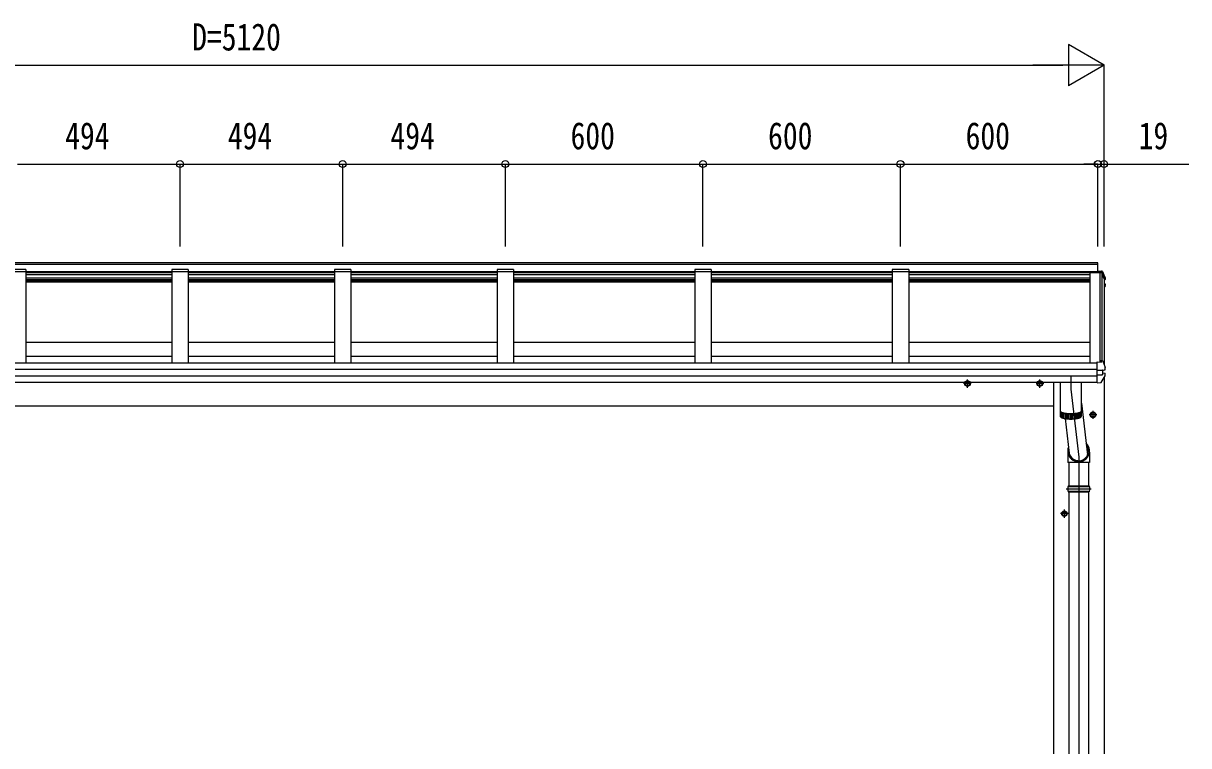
# Model space of a CAD drawing. Units: millimetres, scale not verified. Extents: x -10512 to 10512, y -7425 to 7425.
# Drawn here: x -6878 to -3338, y -2044 to 149 of the extents above; entities that cross this region are included whole.
import ezdxf
from ezdxf.enums import TextEntityAlignment as Align

# ---------------------------------------------------------------- set-up
doc = ezdxf.new("R2010")
doc.units = ezdxf.units.MM
doc.header["$LTSCALE"] = 40
for name, color, linetype in [('0-4_YKK_12', 2, 'Continuous'), ('0-5_YKK_13', 4, 'Continuous'), ('0-6_YKK_A1', 4, 'Continuous'), ('0-7_YKK_D', 6, 'Continuous')]:
    doc.layers.add(name, color=color, linetype=linetype)
doc.styles.add('ＭＳ ゴシック', font='')
doc.styles.get('ＭＳ ゴシック').set_extended_font_data('MS Gothic')

msp = doc.modelspace()

# ---------------------------------------------------------------- linework, layer by layer
at = {"layer": '0-4_YKK_12'}
for p, q in [((-3594.95, -863.3), (-3594.95, -872.69)), ((-3696.45, -923.67), (-3696.45, -961.81)), ((-3696.45, -961.81), (-3672.45, -1168.77)), ((-3672.45, -1168.77), (-3672.45, -3297.4))]:
    msp.add_line(p, q, dxfattribs=at)
at = {"layer": '0-5_YKK_13'}
for p, q in [((-3613.95, -602.71), (-3602.79, -603.32)), ((-3613.95, -605.4), (-3613.95, -608.63)), ((-3613.95, -605.4), (-3613.95, -605.4)), ((-3613.95, -607.64), (-3603.12, -608.25)), ((-3603.12, -608.63), (-3613.95, -608.63)), ((-3603.12, -608.25), (-3602.75, -605.77)), ((-3603.12, -608.25), (-3603.12, -608.68)), ((-3602.97, -608.46), (-3602.75, -606.98)), ((-3601.77, -608.53), (-3602.97, -608.46)), ((-3594.95, -628.27), (-3594.38, -628.16)), ((-3594.95, -628.62), (-3594.38, -628.51)), ((-3593.53, -629.86), (-3594.95, -630.14)), ((-3592.48, -624.57), (-3592.48, -628.59)), ((-3594.95, -641.92), (-3593.81, -642.07)), ((-3594.95, -645.94), (-3593.13, -646.29)), ((-3594.1, -647.63), (-3594.95, -647.46)), ((-3592.12, -643.19), (-3592.11, -643.25)), ((-3592.07, -643.52), (-3592.07, -647.56)), ((-3616.95, -879.39), (-3616.95, -879.07)), ((-3616.95, -880.07), (-3616.95, -879.39)), ((-3616.95, -902.28), (-3616.95, -880.07)), ((-3616.95, -903.54), (-3616.95, -902.28)), ((-3616.95, -904.38), (-3616.95, -903.54)), ((-3616.95, -904.38), (-3602.16, -904.48)), ((-3616.95, -918.24), (-3616.95, -904.38)), ((-3616.95, -918.24), (-3602.16, -918.03)), ((-3616.95, -920.15), (-3616.95, -918.24)), ((-3616.95, -921.67), (-3616.95, -920.15)), ((-3600.5, -904.38), (-3594.12, -903.59)), ((-3599.95, -904.32), (-3599.95, -918.11)), ((-3599.95, -912.1), (-3592.72, -913.5)), ((-3593.25, -903.45), (-3593.18, -903.44)), ((-3593.25, -903.45), (-3593.25, -903.45)), ((-3592.38, -902.46), (-3592.38, -895.95)), ((-3591.91, -921.01), (-3591.91, -914.48)), ((-3998.94, -944.81), (-4021.94, -944.81)), ((-4010.44, -957.32), (-4010.44, -932.3)), ((-3778.94, -944.81), (-3801.94, -944.81)), ((-3790.44, -957.32), (-3790.44, -932.3)), ((-3728.45, -941.09), (-3728.45, -1027.86)), ((-3664.45, -1027.86), (-3664.45, -941.09)), ((-3616.95, -942.14), (-3616.95, -921.67)), ((-3616.95, -942.54), (-3605.36, -941.92)), ((-3616.95, -942.54), (-3616.95, -942.14)), ((-3604.57, -941.45), (-3604.58, -941.47)), ((-3664.45, -1004.09), (-3645.83, -1161.36)), ((-3728.45, -1028.82), (-3728.45, -1044.28)), ((-3727.86, -1045.83), (-3727.86, -1030.37)), ((-3726.63, -1031.56), (-3726.63, -1047.02)), ((-3724.82, -1048.11), (-3724.82, -1032.65)), ((-3722.45, -1033.65), (-3722.45, -1049.1)), ((-3719.58, -1050), (-3719.58, -1034.54)), ((-3716.27, -1050.78), (-3716.27, -1035.32)), ((-3713.86, -1051.22), (-3701.46, -1155.97)), ((-3712.56, -1035.98), (-3712.56, -1051.43)), ((-3708.55, -1036.49), (-3708.55, -1051.94)), ((-3704.31, -1036.85), (-3704.31, -1052.3)), ((-3699.91, -1037.05), (-3699.91, -1052.51)), ((-3695.45, -1037.1), (-3695.45, -1052.55)), ((-3691.01, -1036.98), (-3691.01, -1052.43)), ((-3686.68, -1036.7), (-3686.68, -1052.16)), ((-3682.54, -1036.28), (-3682.54, -1051.73)), ((-3678.67, -1035.7), (-3678.67, -1051.16)), ((-3675.15, -1035), (-3675.15, -1050.45)), ((-3672.05, -1034.18), (-3672.05, -1049.63)), ((-3669.43, -1033.26), (-3669.43, -1048.71)), ((-3667.33, -1032.25), (-3667.33, -1047.71)), ((-3665.8, -1031.2), (-3665.8, -1046.66)), ((-3664.45, -1044.28), (-3664.45, -1028.82)), ((-3617.44, -1039.81), (-3640.44, -1039.81)), ((-3628.94, -1052.32), (-3628.94, -1027.3)), ((-3705.84, -1152.62), (-3705.84, -1184.21)), ((-3639.84, -1153.03), (-3639.84, -1184.21)), ((-3639.84, -1184.21), (-3705.84, -1184.21)), ((-3702.45, -1184.21), (-3702.45, -1255.21)), ((-3642.45, -1184.21), (-3642.45, -1255.21)), ((-3710.45, -1264.21), (-3634.45, -1264.21)), ((-3705.05, -1257.21), (-3639.85, -1257.21)), ((-3705.05, -1271.21), (-3639.85, -1271.21)), ((-3704.45, -1255.21), (-3640.45, -1255.21)), ((-3704.45, -1255.21), (-3704.45, -1257.21)), ((-3704.45, -1271.21), (-3704.45, -1273.21)), ((-3704.45, -1273.21), (-3640.45, -1273.21)), ((-3702.45, -1273.21), (-3702.45, -2270.23)), ((-3642.45, -1273.21), (-3642.45, -2270.23)), ((-3640.45, -1255.21), (-3640.45, -1257.21)), ((-3640.45, -1271.21), (-3640.45, -1273.21)), ((-3704.44, -1339.81), (-3727.44, -1339.81)), ((-3715.94, -1352.32), (-3715.94, -1327.3))]:
    msp.add_line(p, q, dxfattribs=at)
for points in [[(-3613.95, -605.15), (-3602.75, -605.77), (-3602.75, -606.98), (-3601.63, -607.04)], [(-3603.05, -608.68), (-3602.97, -608.12), (-3602.97, -608.46)], [(-3600.14, -604.53), (-3595.9, -615.14), (-3592.55, -624.08), (-3592.49, -624.35), (-3592.48, -624.42)], [(-3600.14, -608.1), (-3599.15, -610.59), (-3598.16, -613.08), (-3597.2, -615.58), (-3596.24, -618.09), (-3595.3, -620.6), (-3594.37, -623.11), (-3593.45, -625.63), (-3592.55, -628.16)], [(-3592.48, -624.42), (-3592.48, -624.52), (-3592.48, -624.58)], [(-3592.25, -648.21), (-3593.71, -650.75), (-3594.95, -652.87)], [(-3592.11, -643.2), (-3592.08, -643.38), (-3592.08, -643.51)], [(-3616.95, -879.07), (-3602.95, -879.75), (-3602.95, -874.1), (-3601.19, -874.19)], [(-3600.31, -874.81), (-3599.28, -877.4), (-3598.26, -879.98), (-3597.25, -882.58), (-3596.26, -885.17), (-3595.28, -887.78), (-3594.32, -890.39), (-3593.37, -893), (-3592.43, -895.62)], [(-3600.5, -904.38), (-3600.75, -904.41), (-3600.9, -904.43)], [(-3595.73, -903.68), (-3594.49, -903.63), (-3593.25, -903.45)], [(-3592.43, -895.62), (-3592.39, -895.83), (-3592.38, -895.95)], [(-4010.44, -952.32), (-4016.94, -948.56), (-4016.94, -941.06), (-4010.44, -937.3)], [(-4010.44, -952.32), (-4003.94, -948.56), (-4003.94, -941.06), (-4010.44, -937.3)], [(-3790.44, -952.32), (-3796.94, -948.56), (-3796.94, -941.06), (-3790.44, -937.3)], [(-3790.44, -952.32), (-3783.94, -948.56), (-3783.94, -941.06), (-3790.44, -937.3)], [(-3728.45, -1027.86), (-3728.45, -1028), (-3728.34, -1028.56), (-3728.08, -1029.11), (-3727.68, -1029.66), (-3727.14, -1030.2), (-3726.46, -1030.73), (-3725.64, -1031.25), (-3724.69, -1031.75), (-3723.61, -1032.24), (-3722.4, -1032.7), (-3721.08, -1033.14), (-3719.64, -1033.56), (-3718.1, -1033.96), (-3716.46, -1034.32), (-3714.73, -1034.65), (-3712.92, -1034.96), (-3711.03, -1035.23), (-3709.07, -1035.47), (-3707.06, -1035.67), (-3704.99, -1035.84), (-3702.89, -1035.97), (-3700.76, -1036.06), (-3698.61, -1036.12), (-3696.45, -1036.14)], [(-3728.4, -1028.34), (-3728.41, -1028.4), (-3728.45, -1028.96), (-3728.34, -1029.52), (-3728.08, -1030.08), (-3727.68, -1030.63), (-3727.14, -1031.17), (-3726.46, -1031.7), (-3725.64, -1032.22), (-3724.69, -1032.72), (-3723.61, -1033.2), (-3722.4, -1033.67), (-3721.08, -1034.11), (-3719.64, -1034.53), (-3718.1, -1034.92), (-3716.46, -1035.29), (-3714.73, -1035.62), (-3712.92, -1035.92), (-3711.03, -1036.2), (-3709.07, -1036.43), (-3707.06, -1036.64), (-3704.99, -1036.8), (-3702.89, -1036.94), (-3700.76, -1037.03), (-3698.61, -1037.09), (-3696.45, -1037.11)], [(-3728.45, -1044.28), (-3728.45, -1044.42), (-3728.34, -1044.98), (-3728.08, -1045.53), (-3727.68, -1046.08), (-3727.14, -1046.62), (-3726.46, -1047.15), (-3725.64, -1047.67), (-3724.69, -1048.17), (-3723.61, -1048.66), (-3722.4, -1049.12), (-3721.08, -1049.57), (-3719.64, -1049.98), (-3718.1, -1050.38), (-3716.46, -1050.74), (-3714.73, -1051.08), (-3712.92, -1051.38), (-3711.03, -1051.65), (-3709.07, -1051.89), (-3707.06, -1052.09), (-3704.99, -1052.26), (-3702.89, -1052.39), (-3700.76, -1052.48), (-3698.61, -1052.54), (-3696.45, -1052.56)], [(-3726.75, -1030.52), (-3726.3, -1030.99), (-3725.66, -1031.51), (-3724.88, -1032.02), (-3723.97, -1032.51), (-3722.94, -1032.99), (-3721.78, -1033.45), (-3720.5, -1033.89), (-3719.11, -1034.3), (-3717.61, -1034.69), (-3716.01, -1035.05), (-3714.33, -1035.38), (-3712.56, -1035.68), (-3710.71, -1035.95), (-3708.8, -1036.18), (-3706.83, -1036.38), (-3704.81, -1036.55), (-3702.76, -1036.68), (-3700.67, -1036.77), (-3698.57, -1036.83), (-3696.45, -1036.85)], [(-3696.45, -1036.14), (-3694.29, -1036.12), (-3692.14, -1036.06), (-3690.01, -1035.97), (-3687.91, -1035.84), (-3685.84, -1035.67), (-3683.83, -1035.47), (-3681.87, -1035.23), (-3679.98, -1034.96), (-3678.17, -1034.65), (-3676.44, -1034.32), (-3674.8, -1033.96), (-3673.26, -1033.56), (-3671.82, -1033.14), (-3670.5, -1032.7), (-3669.29, -1032.24), (-3668.21, -1031.75), (-3667.26, -1031.25), (-3666.44, -1030.73), (-3665.76, -1030.2), (-3665.22, -1029.66), (-3664.82, -1029.11), (-3664.56, -1028.56), (-3664.45, -1028), (-3664.45, -1027.86)], [(-3696.45, -1037.11), (-3694.29, -1037.09), (-3692.14, -1037.03), (-3690.01, -1036.94), (-3687.91, -1036.8), (-3685.84, -1036.64), (-3683.83, -1036.43), (-3681.87, -1036.2), (-3679.98, -1035.92), (-3678.17, -1035.62), (-3676.44, -1035.29), (-3674.8, -1034.92), (-3673.26, -1034.53), (-3671.82, -1034.11), (-3670.5, -1033.67), (-3669.29, -1033.2), (-3668.21, -1032.72), (-3667.26, -1032.22), (-3666.44, -1031.7), (-3665.76, -1031.17), (-3665.22, -1030.63), (-3664.82, -1030.08), (-3664.56, -1029.52), (-3664.45, -1028.96), (-3664.49, -1028.4), (-3664.5, -1028.34)], [(-3696.45, -1036.85), (-3694.33, -1036.83), (-3692.23, -1036.77), (-3690.14, -1036.68), (-3688.09, -1036.55), (-3686.07, -1036.38), (-3684.1, -1036.18), (-3682.19, -1035.95), (-3680.34, -1035.68), (-3678.57, -1035.38), (-3676.89, -1035.05), (-3675.29, -1034.69), (-3673.79, -1034.3), (-3672.4, -1033.89), (-3671.12, -1033.45), (-3669.96, -1032.99), (-3668.93, -1032.51), (-3668.02, -1032.02), (-3667.24, -1031.51), (-3666.6, -1030.99), (-3666.16, -1030.52)], [(-3696.45, -1052.56), (-3694.29, -1052.54), (-3692.14, -1052.48), (-3690.01, -1052.39), (-3687.91, -1052.26), (-3685.84, -1052.09), (-3683.83, -1051.89), (-3681.87, -1051.65), (-3679.98, -1051.38), (-3678.17, -1051.08), (-3676.44, -1050.74), (-3674.8, -1050.38), (-3673.26, -1049.98), (-3671.82, -1049.57), (-3670.5, -1049.12), (-3669.29, -1048.66), (-3668.21, -1048.17), (-3667.26, -1047.67), (-3666.44, -1047.15), (-3665.76, -1046.62), (-3665.22, -1046.08), (-3664.82, -1045.53), (-3664.56, -1044.98), (-3664.45, -1044.42), (-3664.45, -1044.28)], [(-3628.94, -1047.32), (-3635.44, -1043.56), (-3635.44, -1036.06), (-3628.94, -1032.3)], [(-3628.94, -1047.32), (-3622.44, -1043.56), (-3622.44, -1036.06), (-3628.94, -1032.3)], [(-3715.94, -1347.32), (-3722.44, -1343.56), (-3722.44, -1336.06), (-3715.94, -1332.3)], [(-3715.94, -1347.32), (-3709.44, -1343.56), (-3709.44, -1336.06), (-3715.94, -1332.3)]]:
    msp.add_lwpolyline(points, dxfattribs=at)
for centre, radius in [((-4010.44, -944.81), 8.5), ((-4010.44, -944.81), 7.7), ((-4010.44, -944.81), 6.5), ((-3790.44, -944.81), 8.5), ((-3790.44, -944.81), 7.7), ((-3790.44, -944.81), 6.5), ((-3628.94, -1039.81), 8.5), ((-3628.94, -1039.81), 7.7), ((-3628.94, -1039.81), 6.5), ((-3715.94, -1339.81), 8.5), ((-3715.94, -1339.81), 7.7), ((-3715.94, -1339.81), 6.5)]:
    msp.add_circle(centre, radius, dxfattribs=at)
for centre, radius, start, end in [((-3602.37, -605.9), 2.62, 31.83445, 99.24), ((-3601.79, -608.83), 0.3, 21.99494, 87.04231), ((-3601.72, -608.73), 1.7, 22.00225, 87.0423), ((-4063.88, -795.09), 498.52, 19.56907, 21.95354), ((-3594.44, -627.86), 0.3, 280.95393, 327.06409), ((-3594.44, -628.21), 0.299, 280.88931, 19.51522), ((-3593.77, -628.59), 1.3, 280.88938, 19.44863), ((-4026.71, -399.31), 499.04, 329.90411, 330.14673), ((-4026.71, -399.66), 499.04, 329.90411, 330.14673), ((-3594.15, -647.92), 0.299, 330.19129, 79.12168), ((-3593.83, -644.4), 2.32, 60.30373, 87.34859), ((-3593.38, -643.47), 1.3, 10.02543, 80.23195), ((-3593.37, -647.56), 1.3, 330.27138, 79.1216), ((-3601.24, -875.19), 1, 22.05378, 87.04045), ((-3599.61, -901.76), 16.37, 265.48312, 268.58725), ((-3593.38, -902.46), 1, 281.45361, 0), ((-3592.9, -914.48), 0.998, 0.05121, 79.086), ((-3605.42, -940.92), 1, 273.10735, 326.38063), ((-3986.85, -687.31), 459.05, 326.38357, 329.32444), ((-3592.91, -921.01), 1, 329.32149, 0), ((-3678.2, -1264.21), 27.75, 165.38919, 194.61079), ((-3666.7, -1264.21), 27.75, 0, 14.61083), ((-3666.7, -1264.21), 27.75, 345.38917, 0)]:
    msp.add_arc(centre, radius, start, end, dxfattribs=at)
for centre, major_axis, ratio, start_param, end_param in [((-3600.8, -896.86), (9.96, 2.12), 0.734427, 4.4222801, 4.5475838), ((-3600.8, -925.64), (-9.97, 1.96), 0.736539, 4.8664216, 4.9917253), ((-3600.95, -917.92), (-1, 0.195), 0.067217, 2.8005545, 3.1546872), ((-3672.84, -1149.53), (-33, -3.09), 0.972144, 5.8130325, 10.1446735), ((-3672.77, -1149.52), (-2.75, 29.4), 0.995638, 1.5707963, 5.2670759)]:
    msp.add_ellipse(centre, major_axis=major_axis, ratio=ratio, start_param=start_param, end_param=end_param, dxfattribs=at)
at = {"layer": '0-6_YKK_A1'}
for p, q in [((-3613.95, -578.31), (-8695.95, -578.31)), ((-3613.95, -583.59), (-8695.95, -583.59)), ((-6870.95, -598.96), (-6920.95, -598.96)), ((-6870.95, -598.96), (-6870.95, -882.1)), ((-6376.95, -598.96), (-6426.95, -598.96)), ((-6426.95, -598.96), (-6426.95, -882.1)), ((-6376.95, -598.96), (-6376.95, -882.1)), ((-5882.95, -598.96), (-5932.95, -598.96)), ((-5932.95, -598.96), (-5932.95, -882.1)), ((-5882.95, -598.96), (-5882.95, -882.1)), ((-5388.95, -598.96), (-5438.95, -598.96)), ((-5438.95, -598.96), (-5438.95, -882.1)), ((-5388.95, -598.96), (-5388.95, -882.1)), ((-4788.95, -598.96), (-4838.95, -598.96)), ((-4838.95, -598.96), (-4838.95, -882.1)), ((-4788.95, -598.96), (-4838.95, -598.96)), ((-4838.95, -598.96), (-4838.95, -882.1)), ((-4788.95, -598.96), (-4788.95, -882.1)), ((-4788.95, -598.96), (-4788.95, -882.1)), ((-4188.95, -598.96), (-4238.95, -598.96)), ((-4238.95, -598.96), (-4238.95, -882.1)), ((-4188.95, -598.96), (-4188.95, -882.1)), ((-3613.95, -608.2), (-3613.95, -578.31)), ((-8670.95, -604.14), (-3613.95, -604.14)), ((-8670.95, -604.14), (-3613.95, -604.14)), ((-6870.95, -607.07), (-6426.95, -607.07)), ((-6870.95, -613.14), (-6426.95, -613.14)), ((-6870.95, -614.11), (-6426.95, -614.11)), ((-6870.95, -624.14), (-6426.95, -624.14)), ((-6870.95, -629), (-6426.95, -629)), ((-6870.95, -630.54), (-6426.95, -630.54)), ((-6870.95, -632.5), (-6426.95, -632.5)), ((-6870.95, -636.27), (-6426.95, -636.27)), ((-6376.95, -607.07), (-5932.95, -607.07)), ((-6376.95, -613.14), (-5932.95, -613.14)), ((-6376.95, -614.11), (-5932.95, -614.11)), ((-6376.95, -624.14), (-5932.95, -624.14)), ((-6376.95, -629), (-5932.95, -629)), ((-6376.95, -630.54), (-5932.95, -630.54)), ((-6376.95, -632.5), (-5932.95, -632.5)), ((-6376.95, -636.27), (-5932.95, -636.27)), ((-5882.95, -607.07), (-5438.95, -607.07)), ((-5882.95, -613.14), (-5438.95, -613.14)), ((-5882.95, -614.11), (-5438.95, -614.11)), ((-5882.95, -624.14), (-5438.95, -624.14)), ((-5882.95, -629), (-5438.95, -629)), ((-5882.95, -630.54), (-5438.95, -630.54)), ((-5882.95, -632.5), (-5438.95, -632.5)), ((-5882.95, -636.27), (-5438.95, -636.27)), ((-5388.95, -607.07), (-4838.95, -607.07)), ((-5388.95, -613.14), (-4838.95, -613.14)), ((-5388.95, -614.11), (-4838.95, -614.11)), ((-5388.95, -624.14), (-4838.95, -624.14)), ((-5388.95, -629), (-4838.95, -629)), ((-5388.95, -630.54), (-4838.95, -630.54)), ((-5388.95, -632.5), (-4838.95, -632.5)), ((-5388.95, -636.27), (-4838.95, -636.27)), ((-4788.95, -607.07), (-4238.95, -607.07)), ((-4788.95, -613.14), (-4238.95, -613.14)), ((-4788.95, -614.11), (-4238.95, -614.11)), ((-4788.95, -624.14), (-4238.95, -624.14)), ((-4788.95, -629), (-4238.95, -629)), ((-4788.95, -630.54), (-4238.95, -630.54)), ((-4788.95, -632.5), (-4238.95, -632.5)), ((-4788.95, -636.27), (-4238.95, -636.27)), ((-4188.95, -607.07), (-3613.95, -607.07)), ((-4188.95, -613.14), (-3638.95, -613.14)), ((-4188.95, -614.11), (-3638.95, -614.11)), ((-4188.95, -624.14), (-3638.95, -624.14)), ((-4188.95, -629), (-3638.95, -629)), ((-4188.95, -630.54), (-3638.95, -630.54)), ((-4188.95, -632.5), (-3638.95, -632.5)), ((-4188.95, -636.27), (-3638.95, -636.27)), ((-3602.07, -608.68), (-3638.95, -608.68)), ((-3638.95, -608.68), (-3638.95, -882.1)), ((-3607.65, -879.52), (-3607.65, -608.68)), ((-3594.95, -627.23), (-3602.07, -608.68)), ((-3601.95, -609), (-3601.95, -874.15)), ((-3594.95, -627.23), (-3594.95, -888.67)), ((-6870.95, -819.56), (-6426.95, -819.56)), ((-6376.95, -819.56), (-5932.95, -819.56)), ((-5882.95, -819.56), (-5438.95, -819.56)), ((-5388.95, -819.56), (-4838.95, -819.56)), ((-4788.95, -819.56), (-4238.95, -819.56)), ((-4188.95, -819.56), (-3638.95, -819.56)), ((-8692.95, -882.1), (-3616.95, -882.1)), ((-6870.95, -862.07), (-6426.95, -862.07)), ((-6376.95, -862.07), (-5932.95, -862.07)), ((-5882.95, -862.07), (-5438.95, -862.07)), ((-5388.95, -862.07), (-4838.95, -862.07)), ((-4788.95, -862.07), (-4238.95, -862.07)), ((-4188.95, -862.07), (-3638.95, -862.07)), ((-8692.95, -901.62), (-3616.95, -901.62)), ((-3594.95, -887.72), (-3594.95, -888.67)), ((-8692.95, -921.73), (-3616.95, -921.73)), ((-8692.95, -941.09), (-3616.95, -941.09)), ((-3749.45, -941.09), (-3749.45, -3512.51)), ((-3595.45, -927.16), (-3595.45, -3512.51)), ((-8560.45, -1012.51), (-3749.45, -1012.51))]:
    msp.add_line(p, q, dxfattribs=at)
at = {"layer": '0-7_YKK_D'}
for p, q in [((-3595.45, 21.69), (-3703.7, 84.19)), ((-3703.7, 84.19), (-3703.7, -40.81)), ((-8589.95, 21.69), (-3720.45, 21.69)), ((-3595.45, 21.69), (-3811.96, 21.69)), ((-3595.45, 21.69), (-3703.7, -40.81)), ((-3595.45, -528.31), (-3595.45, 22.69)), ((-6895.95, -278.31), (-6401.95, -278.31)), ((-6401.95, -528.31), (-6401.95, -277.31)), ((-6401.95, -528.31), (-6401.95, -277.31)), ((-6401.95, -278.31), (-5907.95, -278.31)), ((-5907.95, -528.31), (-5907.95, -277.31)), ((-5907.95, -528.31), (-5907.95, -277.31)), ((-5907.95, -278.31), (-5413.95, -278.31)), ((-5413.95, -528.31), (-5413.95, -277.31)), ((-5413.95, -528.31), (-5413.95, -277.31)), ((-5413.95, -278.31), (-4813.95, -278.31)), ((-4813.95, -528.31), (-4813.95, -277.31)), ((-4813.95, -528.31), (-4813.95, -277.31)), ((-4813.95, -278.31), (-4213.95, -278.31)), ((-4213.95, -528.31), (-4213.95, -277.31)), ((-4213.95, -528.31), (-4213.95, -277.31)), ((-4213.95, -278.31), (-3613.95, -278.31)), ((-3614.45, -278.31), (-3656.95, -278.31)), ((-3614.45, -528.31), (-3614.45, -277.31)), ((-3614.45, -278.31), (-3595.45, -278.31)), ((-3613.95, -528.31), (-3613.95, -277.31)), ((-3595.45, -528.31), (-3595.45, -277.31)), ((-3595.45, -278.31), (-3338.45, -278.31))]:
    msp.add_line(p, q, dxfattribs=at)
for centre in [(-6401.95, -278.31), (-6401.95, -278.31), (-5907.95, -278.31), (-5907.95, -278.31), (-5413.95, -278.31), (-5413.95, -278.31), (-4813.95, -278.31), (-4813.95, -278.31), (-4213.95, -278.31), (-4213.95, -278.31), (-3614.45, -278.31), (-3613.95, -278.31), (-3595.45, -278.31)]:
    msp.add_circle(centre, 10.62, dxfattribs=at)

# ---------------------------------------------------------------- texts
at = {"layer": '0-7_YKK_D', "style": 'ＭＳ ゴシック', "width": 0.8}
for s, p in [('D=5120', (-6365.2, 41.69)), ('494', (-6750.95, -258.31)), ('494', (-6256.95, -258.31)), ('494', (-5762.95, -258.31)), ('600', (-5215.95, -258.31)), ('600', (-4615.95, -258.31)), ('600', (-4015.95, -258.31)), ('19', (-3490.45, -258.31))]:
    msp.add_text(s, height=82.48, dxfattribs=at).set_placement(p, align=Align.BOTTOM_LEFT)

doc.saveas('drawing.dxf')
